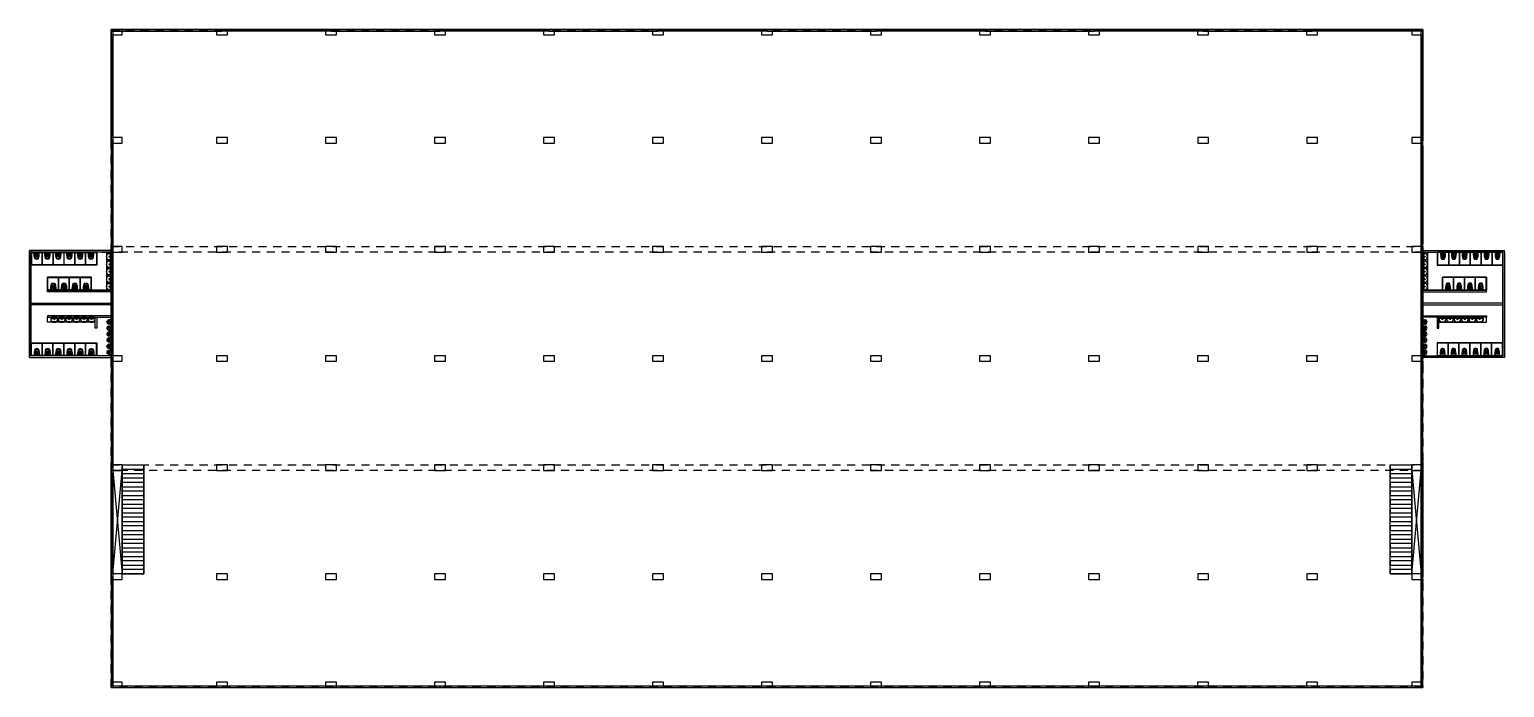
# Model space of a CAD drawing. Header units: millimetres. Extents: x 332 to 5606, y 276 to 1426.
# Drawn here: x 331.8 to 467.1, y 664.2 to 724.5 of the extents above; entities that cross this region are included whole.
import ezdxf

# ---------------------------------------------------------------- set-up
doc = ezdxf.new("R2010")
doc.units = ezdxf.units.MM
doc.linetypes.add('JIS_02_0.7', pattern=[1.35, 0.75, -0.6])

# ---------------------------------------------------------------- blocks, each defined once
blk = doc.blocks.new('vaso_cx_acoplada_1')
at = {"linetype": 'Continuous'}
for centre in [(-0.11, -0.24), (0.12, -0.24)]:
    blk.add_circle(centre, 0.008, dxfattribs=at)
for centre, radius, start, end in [((-0.11, -0.18), 0.11, 136.5326, 180), ((1.38, -0.2), 1.6, 179.59, 196.6011), ((-0.1, -0.18), 0.11, 136.5326, 164.4946), ((0, -0.21), 0.215, 163.9784, 171.5717), ((-0.2, -0.18), 0.008, 171.5717, 263.6349), ((0, -0.21), 0.215, 171.5717, 179.2851), ((0.01, 1.7), 1.9, 263.6349, 270), ((1.38, -0.2), 1.59, 180.5244, 196.1957), ((-0.25, -0.06), 0.07, 321.8555, 326.3665), ((-0.18, -0.11), 0.01, 95.7172, 146.3665), ((0.01, -1.99), 1.9, 90, 95.7172), ((-0.16, -0.12), 0.0225, 114.5237, 139.2949), ((-0.24, -0.06), 0.07, 321.8555, 326.3665), ((-0.08, -0.63), 0.08, 196.6011, 260.4041), ((-0.07, -0.36), 0.075, 120.5583, 184.2477), ((0.85, -0.29), 1, 184.2477, 200.2598), ((-0.07, -0.62), 0.08, 196.1957, 260.8899), ((-0.06, -0.38), 0.075, 116.109, 182.0289), ((0.66, -0.36), 0.8, 182.0289, 200.9188), ((0.01, -0.49), 0.225, 90, 120.5583), ((0.01, -0.52), 0.225, 90, 116.109), ((-0.06, -0.63), 0.026, 200.2598, 262.5367), ((0.01, -0.12), 0.586, 260.8899, 270), ((0.01, -0.12), 0.6, 260.4041, 270), ((-0.06, -0.63), 0.026, 200.9188, 262.8803), ((0.01, -0.12), 0.546, 262.5367, 270), ((0.03, -0.45), 0.0677, 144.0457, 163.2777), ((0.05, -0.45), 0.0893, 163.2777, 172.1219), ((-0.04, -0.44), 0.00416, 309.4719, 346.4901), ((-0.04, -0.45), 0.00501, 140.0137, 160.5298), ((0.02, -0.46), 0.0636, 167.7779, 198.8244), ((0.02, -0.46), 0.0664, 197.8884, 217.9267), ((0.01, -0.44), 0.0515, 119.7295, 144.0457), ((0.01, -0.47), 0.0536, 217.9267, 242.0063), ((0.01, -0.42), 0.0347, 90, 119.7295), ((0.01, -0.48), 0.0398, 242.0063, 270), ((0.01, -1.99), 1.9, 84.2828, 90), ((0.01, 1.7), 1.9, 270, 276.3651), ((0.01, -0.49), 0.225, 59.4417, 90), ((0.01, -0.52), 0.225, 63.891, 90), ((0.01, -0.42), 0.0347, 60.2705, 90), ((0.01, -0.48), 0.0398, 270, 297.9937), ((0.01, -0.12), 0.546, 270, 277.4633), ((0.01, -0.12), 0.586, 270, 279.1101), ((0.01, -0.12), 0.6, 270, 279.5959), ((0, -0.44), 0.0515, 35.9543, 60.2705), ((0, -0.47), 0.0536, 297.9937, 322.0733), ((-0.02, -0.45), 0.0677, 16.7223, 35.9543), ((-0.01, -0.46), 0.0664, 322.0733, 342.1116), ((-0.04, -0.45), 0.0893, 7.8781, 16.7223), ((0.06, -0.44), 0.00416, 193.5099, 230.5281), ((0.05, -0.45), 0.00501, 19.4702, 39.9863), ((-0.01, -0.46), 0.0636, 341.1756, 12.2221), ((0.07, -0.63), 0.026, 277.1197, 339.0812), ((0.07, -0.63), 0.026, 277.4633, 339.7402), ((-0.65, -0.36), 0.8, 339.0812, 357.9711), ((0.07, -0.38), 0.075, 357.9711, 63.891), ((-0.84, -0.29), 1, 339.7402, 355.7523), ((0.09, -0.62), 0.08, 279.1101, 343.8043), ((0.09, -0.63), 0.08, 279.5959, 343.3989), ((0.08, -0.36), 0.075, 355.7523, 59.4417), ((-1.36, -0.2), 1.59, 343.8043, 359.4756), ((-1.36, -0.2), 1.6, 343.3989, 0.41), ((0.17, -0.12), 0.0225, 40.7051, 65.4763), ((0.25, -0.06), 0.07, 213.6335, 218.1445), ((0.19, -0.11), 0.01, 33.6335, 84.2828), ((0.11, -0.18), 0.11, 15.5054, 43.4674), ((0.26, -0.06), 0.07, 213.6335, 218.1445), ((0.13, -0.18), 0.11, 0, 43.4674), ((0.01, -0.21), 0.215, 8.4283, 16.0216), ((0.22, -0.18), 0.008, 276.3651, 8.4283), ((0.01, -0.21), 0.215, 0.7149, 8.4283)]:
    blk.add_arc(centre, radius, start, end, dxfattribs=at)
blk = doc.blocks.new('mictorio')
for p, q in [((-0.21, 0), (0.21, 0)), ((-0.22, -0.01), (-0.2, -0.24)), ((-0.17, -0.19), (-0.16, -0.24)), ((-0.14, -0.16), (0.14, -0.16)), ((0.17, -0.19), (0.16, -0.24)), ((0.22, -0.01), (0.2, -0.24))]:
    blk.add_line(p, q)
for centre, radius in [((-0.03, -0.2), 0.0107), ((-0.03, -0.23), 0.0107), ((0, -0.07), 0.0286), ((0, -0.07), 0.0143), ((0, -0.18), 0.0107), ((0, -0.24), 0.0107), ((0.03, -0.2), 0.0107), ((0.03, -0.23), 0.0107)]:
    blk.add_circle(centre, radius)
for centre, radius, start, end in [((-0.21, -0.01), 0.00716, 90, 184.572), ((0.21, -0.01), 0.00716, 355.428, 90), ((-0.13, -0.23), 0.0737, 108.6318, 194.8504), ((0, -0.19), 0.209, 195.6529, 344.3471), ((-0.14, -0.19), 0.0286, 90, 187.7652), ((0, -0.18), 0.174, 198.6893, 341.3107), ((0.14, -0.19), 0.0286, 352.2348, 90), ((0.13, -0.23), 0.0737, 345.1496, 71.3682)]:
    blk.add_arc(centre, radius, start, end)
blk = doc.blocks.new('lavatorio_66x45')
blk.add_lwpolyline([(-0.28, -0.03, -0.247757), (-0.23, 0), (0, 0), (0.23, 0, -0.247757), (0.28, -0.03, -0.523187), (0.13, -0.44, -0.064231), (0, -0.45, -0.064231), (-0.13, -0.44, -0.523187)], format="xyb", close=True)
for points in [[(0.12, -0.41, 0.331039), (0.3, -0.19, 0.428943), (0.22, -0.11), (0, -0.11), (-0.22, -0.11, 0.428943), (-0.3, -0.19, 0.331039), (-0.12, -0.41)], [(-0.28, -0.05, -0.019603), (-0.27, -0.04, -0.247757), (-0.23, -0.01), (0.23, -0.01, -0.247757), (0.27, -0.04, -0.019603), (0.28, -0.05, -0.064281)]]:
    blk.add_lwpolyline(points, format="xyb")
for centre, radius in [((-0.07, -0.05), 0.0234), ((0, -0.19), 0.03), ((0, -0.05), 0.0234), ((0.07, -0.05), 0.0234)]:
    blk.add_circle(centre, radius)
for start, end in [(253.4907, 270), (270, 286.5093)]:
    blk.add_arc((0, 0.05), 0.477, start, end)

msp = doc.modelspace()

# ---------------------------------------------------------------- linework, layer by layer
for p, q in [((340.28, 724.511), (339.28, 724.511)), ((339.28, 724.511), (339.28, 724.011)), ((339.28, 724.011), (340.28, 724.011)), ((459.587, 724.511), (339.287, 724.511)), ((339.287, 724.511), (339.287, 664.211)), ((339.287, 714.361), (339.287, 724.361)), ((339.287, 724.361), (339.437, 724.361)), ((339.437, 724.361), (339.437, 724.511)), ((459.437, 724.361), (339.437, 724.361)), ((339.437, 724.361), (339.437, 664.361)), ((339.437, 724.361), (349.437, 724.361)), ((339.437, 724.011), (339.437, 723.811)), ((340.28, 724.011), (340.28, 724.511)), ((349.937, 724.511), (348.937, 724.511)), ((348.937, 724.511), (348.937, 724.011)), ((348.937, 724.011), (349.937, 724.011)), ((349.437, 724.361), (349.437, 724.511)), ((349.437, 724.511), (359.437, 724.511)), ((349.937, 724.011), (349.937, 724.511)), ((359.937, 724.511), (358.937, 724.511)), ((358.937, 724.511), (358.937, 724.011)), ((358.937, 724.011), (359.937, 724.011)), ((359.437, 724.511), (359.437, 724.361)), ((359.437, 724.361), (369.437, 724.361)), ((359.937, 724.011), (359.937, 724.511)), ((369.937, 724.511), (368.937, 724.511)), ((368.937, 724.511), (368.937, 724.011)), ((368.937, 724.011), (369.937, 724.011)), ((369.437, 724.361), (369.437, 724.511)), ((369.437, 724.511), (379.437, 724.511)), ((369.937, 724.011), (369.937, 724.511)), ((379.937, 724.511), (378.937, 724.511)), ((378.937, 724.511), (378.937, 724.011)), ((378.937, 724.011), (379.937, 724.011)), ((379.437, 724.511), (379.437, 724.361)), ((379.437, 724.361), (389.437, 724.361)), ((379.937, 724.011), (379.937, 724.511)), ((389.937, 724.511), (388.937, 724.511)), ((388.937, 724.511), (388.937, 724.011)), ((388.937, 724.011), (389.937, 724.011)), ((389.437, 724.361), (389.437, 724.511)), ((389.437, 724.511), (399.437, 724.511)), ((389.937, 724.011), (389.937, 724.511)), ((399.937, 724.511), (398.937, 724.511)), ((398.937, 724.511), (398.937, 724.011)), ((398.937, 724.011), (399.937, 724.011)), ((399.437, 724.511), (399.437, 724.361)), ((399.437, 724.361), (409.437, 724.361)), ((399.937, 724.011), (399.937, 724.511)), ((409.937, 724.511), (408.937, 724.511)), ((408.937, 724.511), (408.937, 724.011)), ((408.937, 724.011), (409.937, 724.011)), ((409.437, 724.361), (409.437, 724.511)), ((409.437, 724.511), (419.437, 724.511)), ((409.937, 724.011), (409.937, 724.511)), ((419.937, 724.511), (418.937, 724.511)), ((418.937, 724.511), (418.937, 724.011)), ((418.937, 724.011), (419.937, 724.011)), ((419.437, 724.511), (419.437, 724.361)), ((419.437, 724.361), (429.437, 724.361)), ((419.937, 724.011), (419.937, 724.511)), ((429.937, 724.511), (428.937, 724.511)), ((428.937, 724.511), (428.937, 724.011)), ((428.937, 724.011), (429.937, 724.011)), ((429.437, 724.361), (429.437, 724.511)), ((429.437, 724.511), (439.437, 724.511)), ((429.937, 724.011), (429.937, 724.511)), ((439.937, 724.511), (438.937, 724.511)), ((438.937, 724.511), (438.937, 724.011)), ((438.937, 724.011), (439.937, 724.011)), ((439.437, 724.511), (439.437, 724.361)), ((439.437, 724.361), (449.437, 724.361)), ((439.937, 724.011), (439.937, 724.511)), ((449.937, 724.511), (448.937, 724.511)), ((448.937, 724.511), (448.937, 724.011)), ((448.937, 724.011), (449.937, 724.011)), ((449.437, 724.361), (449.437, 724.511)), ((449.437, 724.511), (459.437, 724.511)), ((449.937, 724.011), (449.937, 724.511)), ((459.59, 724.511), (458.59, 724.511)), ((458.59, 724.511), (458.59, 724.011)), ((458.59, 724.011), (459.59, 724.011)), ((459.437, 724.511), (459.437, 724.361)), ((459.437, 664.361), (459.437, 724.361)), ((459.437, 724.361), (459.587, 724.361)), ((459.437, 724.011), (459.512, 724.011)), ((459.587, 664.211), (459.587, 724.511)), ((459.587, 724.511), (459.59, 724.511)), ((459.587, 724.361), (459.587, 714.361)), ((459.587, 714.361), (459.587, 724.361)), ((459.587, 724.361), (459.587, 714.361)), ((459.587, 724.361), (459.59, 724.361)), ((459.587, 724.011), (459.587, 723.811)), ((459.59, 724.011), (459.59, 724.511)), ((339.437, 723.811), (339.287, 723.811)), ((339.287, 723.811), (339.362, 723.811)), ((339.437, 723.811), (339.287, 723.811)), ((339.362, 723.811), (339.362, 714.811)), ((459.587, 723.811), (459.437, 723.811)), ((459.437, 723.811), (459.437, 714.811)), ((459.512, 723.811), (459.512, 714.811)), ((339.287, 714.811), (339.437, 714.811)), ((340.287, 714.611), (339.287, 714.611)), ((339.287, 714.611), (339.287, 714.111)), ((340.287, 714.111), (340.287, 714.611)), ((349.944, 714.611), (348.944, 714.611)), ((348.944, 714.611), (348.944, 714.111)), ((349.944, 714.111), (349.944, 714.611)), ((359.944, 714.611), (358.944, 714.611)), ((358.944, 714.611), (358.944, 714.111)), ((359.944, 714.111), (359.944, 714.611)), ((369.944, 714.611), (368.944, 714.611)), ((368.944, 714.611), (368.944, 714.111)), ((369.944, 714.111), (369.944, 714.611)), ((379.944, 714.611), (378.944, 714.611)), ((378.944, 714.611), (378.944, 714.111)), ((379.944, 714.111), (379.944, 714.611)), ((389.944, 714.611), (388.944, 714.611)), ((388.944, 714.611), (388.944, 714.111)), ((389.944, 714.111), (389.944, 714.611)), ((399.944, 714.611), (398.944, 714.611)), ((398.944, 714.611), (398.944, 714.111)), ((399.944, 714.111), (399.944, 714.611)), ((409.944, 714.611), (408.944, 714.611)), ((408.944, 714.611), (408.944, 714.111)), ((409.944, 714.111), (409.944, 714.611)), ((419.944, 714.611), (418.944, 714.611)), ((418.944, 714.611), (418.944, 714.111)), ((419.944, 714.111), (419.944, 714.611)), ((429.944, 714.611), (428.944, 714.611)), ((428.944, 714.611), (428.944, 714.111)), ((429.944, 714.111), (429.944, 714.611)), ((439.944, 714.611), (438.944, 714.611)), ((438.944, 714.611), (438.944, 714.111)), ((439.944, 714.111), (439.944, 714.611)), ((449.944, 714.611), (448.944, 714.611)), ((448.944, 714.611), (448.944, 714.111)), ((449.944, 714.111), (449.944, 714.611)), ((459.597, 714.611), (458.597, 714.611)), ((458.597, 714.611), (458.597, 714.111)), ((459.437, 714.811), (459.587, 714.811)), ((459.437, 714.611), (459.597, 714.611)), ((459.512, 714.611), (459.512, 714.111)), ((459.597, 714.111), (459.597, 714.611)), ((339.437, 714.361), (339.287, 714.361)), ((339.287, 714.111), (340.287, 714.111)), ((339.287, 713.861), (339.437, 713.861)), ((339.362, 713.861), (339.362, 704.861)), ((339.437, 704.361), (339.437, 714.361)), ((348.944, 714.111), (349.944, 714.111)), ((358.944, 714.111), (359.944, 714.111)), ((368.944, 714.111), (369.944, 714.111)), ((378.944, 714.111), (379.944, 714.111)), ((388.944, 714.111), (389.944, 714.111)), ((398.944, 714.111), (399.944, 714.111)), ((408.944, 714.111), (409.944, 714.111)), ((418.944, 714.111), (419.944, 714.111)), ((428.944, 714.111), (429.944, 714.111)), ((438.944, 714.111), (439.944, 714.111)), ((448.944, 714.111), (449.944, 714.111)), ((458.597, 714.111), (459.597, 714.111)), ((459.587, 714.361), (459.437, 714.361)), ((459.437, 714.361), (459.437, 704.361)), ((459.437, 714.111), (459.437, 713.861)), ((459.437, 714.111), (459.597, 714.111)), ((459.437, 713.861), (459.587, 713.861)), ((459.512, 713.861), (459.512, 704.861)), ((459.587, 713.861), (459.587, 704.861)), ((331.784, 703.661), (331.784, 703.261)), ((338.447, 704.111), (339.447, 704.111)), ((339.437, 704.861), (339.287, 704.861)), ((340.287, 704.611), (339.287, 704.611)), ((339.287, 704.611), (339.287, 704.111)), ((339.287, 694.361), (339.287, 704.361)), ((339.287, 704.361), (339.437, 704.361)), ((339.287, 704.111), (340.287, 704.111)), ((339.287, 704.111), (339.447, 704.111)), ((339.287, 703.861), (339.437, 703.861)), ((339.287, 703.861), (339.437, 703.861)), ((339.362, 703.861), (339.362, 694.861)), ((339.428, 704.111), (339.428, 704.611)), ((339.437, 704.461), (339.437, 703.961)), ((339.437, 704.461), (339.437, 703.961)), ((339.437, 704.461), (339.437, 703.961)), ((339.437, 704.461), (339.437, 703.961)), ((339.437, 703.861), (339.437, 694.861)), ((339.437, 703.861), (339.437, 694.861)), ((339.447, 704.111), (339.447, 704.611)), ((340.287, 704.111), (340.287, 704.611)), ((349.944, 704.611), (348.944, 704.611)), ((348.944, 704.611), (348.944, 704.111)), ((348.944, 704.111), (349.944, 704.111)), ((349.944, 704.111), (349.944, 704.611)), ((359.944, 704.611), (358.944, 704.611)), ((358.944, 704.611), (358.944, 704.111)), ((358.944, 704.111), (359.944, 704.111)), ((359.944, 704.111), (359.944, 704.611)), ((369.944, 704.611), (368.944, 704.611)), ((368.944, 704.611), (368.944, 704.111)), ((368.944, 704.111), (369.944, 704.111)), ((369.944, 704.111), (369.944, 704.611)), ((379.944, 704.611), (378.944, 704.611)), ((378.944, 704.611), (378.944, 704.111)), ((378.944, 704.111), (379.944, 704.111)), ((379.944, 704.111), (379.944, 704.611)), ((389.944, 704.611), (388.944, 704.611)), ((388.944, 704.611), (388.944, 704.111)), ((388.944, 704.111), (389.944, 704.111)), ((389.944, 704.111), (389.944, 704.611)), ((399.944, 704.611), (398.944, 704.611)), ((398.944, 704.611), (398.944, 704.111)), ((398.944, 704.111), (399.944, 704.111)), ((399.944, 704.111), (399.944, 704.611)), ((409.944, 704.611), (408.944, 704.611)), ((408.944, 704.611), (408.944, 704.111)), ((408.944, 704.111), (409.944, 704.111)), ((409.944, 704.111), (409.944, 704.611)), ((419.944, 704.611), (418.944, 704.611)), ((418.944, 704.611), (418.944, 704.111)), ((418.944, 704.111), (419.944, 704.111)), ((419.944, 704.111), (419.944, 704.611)), ((429.944, 704.611), (428.944, 704.611)), ((428.944, 704.611), (428.944, 704.111)), ((428.944, 704.111), (429.944, 704.111)), ((429.944, 704.111), (429.944, 704.611)), ((439.944, 704.611), (438.944, 704.611)), ((438.944, 704.611), (438.944, 704.111)), ((438.944, 704.111), (439.944, 704.111)), ((439.944, 704.111), (439.944, 704.611)), ((449.944, 704.611), (448.944, 704.611)), ((448.944, 704.611), (448.944, 704.111)), ((448.944, 704.111), (449.944, 704.111)), ((449.944, 704.111), (449.944, 704.611)), ((459.597, 704.611), (458.597, 704.611)), ((458.597, 704.611), (458.597, 704.111)), ((458.597, 704.111), (459.597, 704.111)), ((459.587, 704.861), (459.437, 704.861)), ((459.437, 704.861), (459.437, 704.611)), ((459.437, 704.611), (459.597, 704.611)), ((459.437, 704.361), (459.587, 704.361)), ((459.437, 704.111), (459.437, 703.861)), ((459.437, 704.111), (459.597, 704.111)), ((459.437, 703.861), (459.587, 703.861)), ((459.512, 704.611), (459.512, 704.111)), ((459.512, 703.861), (459.512, 694.861)), ((459.587, 704.461), (459.587, 703.961)), ((459.587, 704.461), (459.587, 703.961)), ((459.587, 704.361), (459.587, 694.361)), ((459.587, 703.861), (459.587, 694.861)), ((459.597, 704.111), (459.597, 704.611)), ((467.09, 703.661), (467.09, 703.261)), ((331.784, 702.861), (331.784, 702.461)), ((467.09, 702.861), (467.09, 702.461)), ((331.784, 702.061), (331.784, 701.661)), ((331.784, 701.261), (331.784, 700.861)), ((467.09, 702.061), (467.09, 701.661)), ((467.09, 701.261), (467.09, 700.861)), ((331.784, 700.461), (331.784, 700.061)), ((331.784, 699.661), (331.784, 699.261)), ((467.09, 700.461), (467.09, 700.061)), ((467.09, 699.661), (467.09, 699.261)), ((331.784, 698.861), (331.784, 698.461)), ((467.09, 698.861), (467.09, 698.461)), ((331.784, 698.061), (331.784, 697.661)), ((331.784, 697.261), (331.784, 696.861)), ((467.09, 698.061), (467.09, 697.661)), ((467.09, 697.261), (467.09, 696.861)), ((331.784, 696.461), (331.784, 696.061)), ((331.784, 695.661), (331.784, 695.261)), ((467.09, 696.461), (467.09, 696.061)), ((467.09, 695.661), (467.09, 695.261)), ((331.784, 694.861), (331.784, 694.461)), ((338.437, 694.461), (339.437, 694.461)), ((339.44, 694.611), (338.44, 694.611)), ((338.444, 694.461), (339.437, 694.461)), ((340.28, 694.611), (339.28, 694.611)), ((339.28, 694.611), (339.28, 694.111)), ((339.437, 694.861), (339.287, 694.861)), ((339.437, 694.861), (339.287, 694.861)), ((339.437, 694.361), (339.287, 694.361)), ((339.437, 684.361), (339.437, 694.361)), ((340.28, 694.111), (340.28, 694.611)), ((349.937, 694.611), (348.937, 694.611)), ((348.937, 694.611), (348.937, 694.111)), ((349.937, 694.111), (349.937, 694.611)), ((359.937, 694.611), (358.937, 694.611)), ((358.937, 694.611), (358.937, 694.111)), ((359.937, 694.111), (359.937, 694.611)), ((369.937, 694.611), (368.937, 694.611)), ((368.937, 694.611), (368.937, 694.111)), ((369.937, 694.111), (369.937, 694.611)), ((379.937, 694.611), (378.937, 694.611)), ((378.937, 694.611), (378.937, 694.111)), ((379.937, 694.111), (379.937, 694.611)), ((389.937, 694.611), (388.937, 694.611)), ((388.937, 694.611), (388.937, 694.111)), ((389.937, 694.111), (389.937, 694.611)), ((399.937, 694.611), (398.937, 694.611)), ((398.937, 694.611), (398.937, 694.111)), ((399.937, 694.111), (399.937, 694.611)), ((409.937, 694.611), (408.937, 694.611)), ((408.937, 694.611), (408.937, 694.111)), ((409.937, 694.111), (409.937, 694.611)), ((419.937, 694.611), (418.937, 694.611)), ((418.937, 694.611), (418.937, 694.111)), ((419.937, 694.111), (419.937, 694.611)), ((429.937, 694.611), (428.937, 694.611)), ((428.937, 694.611), (428.937, 694.111)), ((429.937, 694.111), (429.937, 694.611)), ((439.937, 694.611), (438.937, 694.611)), ((438.937, 694.611), (438.937, 694.111)), ((439.937, 694.111), (439.937, 694.611)), ((449.937, 694.611), (448.937, 694.611)), ((448.937, 694.611), (448.937, 694.111)), ((449.937, 694.111), (449.937, 694.611)), ((459.59, 694.611), (458.59, 694.611)), ((458.59, 694.611), (458.59, 694.111)), ((460.43, 694.461), (459.43, 694.461)), ((459.587, 694.861), (459.437, 694.861)), ((459.437, 694.861), (459.437, 694.611)), ((460.437, 694.461), (459.437, 694.461)), ((459.587, 694.361), (459.437, 694.361)), ((459.437, 694.361), (459.437, 684.361)), ((459.512, 694.611), (459.512, 694.111)), ((459.59, 694.111), (459.59, 694.611)), ((467.09, 694.861), (467.09, 694.461)), ((339.28, 694.111), (340.28, 694.111)), ((339.437, 693.861), (339.287, 693.861)), ((339.362, 693.861), (339.362, 684.861)), ((348.937, 694.111), (349.937, 694.111)), ((358.937, 694.111), (359.937, 694.111)), ((368.937, 694.111), (369.937, 694.111)), ((378.937, 694.111), (379.937, 694.111)), ((388.937, 694.111), (389.937, 694.111)), ((398.937, 694.111), (399.937, 694.111)), ((408.937, 694.111), (409.937, 694.111)), ((418.937, 694.111), (419.937, 694.111)), ((428.937, 694.111), (429.937, 694.111)), ((438.937, 694.111), (439.937, 694.111)), ((448.937, 694.111), (449.937, 694.111)), ((458.59, 694.111), (459.59, 694.111)), ((459.587, 693.861), (459.437, 693.861)), ((459.437, 693.861), (459.437, 684.861)), ((459.512, 693.861), (459.512, 684.861)), ((459.587, 694.111), (459.587, 693.861)), ((459.587, 694.111), (459.59, 694.111)), ((339.287, 684.861), (339.437, 684.861)), ((459.437, 684.861), (459.587, 684.861)), ((459.587, 684.861), (459.587, 684.611)), ((340.287, 684.611), (339.287, 684.611)), ((339.287, 684.611), (339.287, 684.111)), ((339.287, 674.361), (339.287, 684.361)), ((339.287, 684.361), (339.437, 684.361)), ((339.287, 684.111), (340.287, 684.111)), ((339.287, 683.861), (339.437, 683.861)), ((339.362, 683.861), (339.362, 674.861)), ((339.437, 684.111), (340.287, 684.111)), ((340.287, 684.111), (340.287, 684.611)), ((340.287, 674.611), (340.287, 684.611)), ((340.287, 684.611), (342.287, 684.611)), ((340.287, 684.211), (342.287, 684.211)), ((340.287, 684.211), (340.287, 683.811)), ((340.287, 683.811), (342.287, 683.811)), ((340.287, 683.811), (340.287, 683.411)), ((340.287, 683.411), (342.287, 683.411)), ((342.287, 684.611), (342.287, 684.111)), ((342.287, 674.611), (342.287, 684.611)), ((342.287, 683.411), (342.287, 683.011)), ((349.944, 684.611), (348.944, 684.611)), ((348.944, 684.611), (348.944, 684.111)), ((348.944, 684.111), (349.944, 684.111)), ((349.944, 684.111), (349.944, 684.611)), ((359.944, 684.611), (358.944, 684.611)), ((358.944, 684.611), (358.944, 684.111)), ((358.944, 684.111), (359.944, 684.111)), ((359.944, 684.111), (359.944, 684.611)), ((369.944, 684.611), (368.944, 684.611)), ((368.944, 684.611), (368.944, 684.111)), ((368.944, 684.111), (369.944, 684.111)), ((369.944, 684.111), (369.944, 684.611)), ((379.944, 684.611), (378.944, 684.611)), ((378.944, 684.611), (378.944, 684.111)), ((378.944, 684.111), (379.944, 684.111)), ((379.944, 684.111), (379.944, 684.611)), ((389.944, 684.611), (388.944, 684.611)), ((388.944, 684.611), (388.944, 684.111)), ((388.944, 684.111), (389.944, 684.111)), ((389.944, 684.111), (389.944, 684.611)), ((399.944, 684.611), (398.944, 684.611)), ((398.944, 684.611), (398.944, 684.111)), ((398.944, 684.111), (399.944, 684.111)), ((399.944, 684.111), (399.944, 684.611)), ((409.944, 684.611), (408.944, 684.611)), ((408.944, 684.611), (408.944, 684.111)), ((408.944, 684.111), (409.944, 684.111)), ((409.944, 684.111), (409.944, 684.611)), ((419.944, 684.611), (418.944, 684.611)), ((418.944, 684.611), (418.944, 684.111)), ((418.944, 684.111), (419.944, 684.111)), ((419.944, 684.111), (419.944, 684.611)), ((429.944, 684.611), (428.944, 684.611)), ((428.944, 684.611), (428.944, 684.111)), ((428.944, 684.111), (429.944, 684.111)), ((429.944, 684.111), (429.944, 684.611)), ((439.944, 684.611), (438.944, 684.611)), ((438.944, 684.611), (438.944, 684.111)), ((438.944, 684.111), (439.944, 684.111)), ((439.944, 684.111), (439.944, 684.611)), ((449.944, 684.611), (448.944, 684.611)), ((448.944, 684.611), (448.944, 684.111)), ((448.944, 684.111), (449.944, 684.111)), ((449.944, 684.111), (449.944, 684.611)), ((456.597, 674.611), (456.597, 684.611)), ((456.597, 684.611), (458.597, 684.611)), ((456.597, 684.611), (456.597, 684.211)), ((456.597, 684.211), (458.597, 684.211)), ((456.597, 684.211), (456.597, 683.811)), ((456.597, 683.811), (458.597, 683.811)), ((456.597, 683.811), (456.597, 683.411)), ((456.597, 683.411), (458.597, 683.411)), ((459.597, 684.611), (458.597, 684.611)), ((458.597, 684.611), (458.597, 684.111)), ((458.597, 683.411), (458.597, 683.011)), ((459.437, 684.611), (459.597, 684.611)), ((459.437, 684.361), (459.587, 684.361)), ((459.437, 684.111), (459.437, 683.861)), ((459.437, 684.111), (459.597, 684.111)), ((459.437, 683.861), (459.587, 683.861)), ((459.512, 684.611), (459.512, 684.111)), ((459.512, 683.861), (459.512, 674.861)), ((459.587, 684.611), (459.587, 684.611)), ((459.587, 684.361), (459.587, 674.361)), ((459.587, 683.861), (459.587, 674.861)), ((459.597, 684.111), (459.597, 684.611)), ((342.287, 683.011), (340.287, 683.011)), ((340.287, 683.011), (340.287, 682.611)), ((340.287, 682.611), (342.287, 682.611)), ((342.287, 682.211), (340.287, 682.211)), ((340.287, 682.211), (340.287, 681.811)), ((342.287, 682.611), (342.287, 682.211)), ((458.597, 683.011), (456.597, 683.011)), ((456.597, 683.011), (456.597, 682.611)), ((456.597, 682.611), (458.597, 682.611)), ((458.597, 682.211), (456.597, 682.211)), ((456.597, 682.211), (456.597, 681.811)), ((458.597, 682.611), (458.597, 682.211)), ((340.287, 681.811), (342.287, 681.811)), ((342.287, 681.411), (340.287, 681.411)), ((340.287, 681.411), (340.287, 681.011)), ((340.287, 681.011), (342.287, 681.011)), ((342.287, 680.611), (340.287, 680.611)), ((340.287, 680.611), (340.287, 680.211)), ((342.287, 681.811), (342.287, 681.411)), ((342.287, 681.011), (342.287, 680.611)), ((456.597, 681.811), (458.597, 681.811)), ((458.597, 681.411), (456.597, 681.411)), ((456.597, 681.411), (456.597, 681.011)), ((456.597, 681.011), (458.597, 681.011)), ((458.597, 680.611), (456.597, 680.611)), ((456.597, 680.611), (456.597, 680.211)), ((458.597, 681.811), (458.597, 681.411)), ((458.597, 681.011), (458.597, 680.611)), ((340.287, 680.211), (342.287, 680.211)), ((342.287, 679.811), (340.287, 679.811)), ((340.287, 679.811), (340.287, 679.411)), ((340.287, 679.411), (342.287, 679.411)), ((342.287, 680.211), (342.287, 679.811)), ((342.287, 679.411), (342.287, 679.011)), ((456.597, 680.211), (458.597, 680.211)), ((458.597, 679.811), (456.597, 679.811)), ((456.597, 679.811), (456.597, 679.411)), ((456.597, 679.411), (458.597, 679.411)), ((458.597, 680.211), (458.597, 679.811)), ((458.597, 679.411), (458.597, 679.011)), ((342.287, 679.011), (340.287, 679.011)), ((340.287, 679.011), (340.287, 678.611)), ((340.287, 678.611), (342.287, 678.611)), ((342.287, 678.211), (340.287, 678.211)), ((340.287, 678.211), (340.287, 677.811)), ((342.287, 678.611), (342.287, 678.211)), ((458.597, 679.011), (456.597, 679.011)), ((456.597, 679.011), (456.597, 678.611)), ((456.597, 678.611), (458.597, 678.611)), ((458.597, 678.211), (456.597, 678.211)), ((456.597, 678.211), (456.597, 677.811)), ((458.597, 678.611), (458.597, 678.211)), ((340.287, 677.811), (342.287, 677.811)), ((342.287, 677.411), (340.287, 677.411)), ((340.287, 677.411), (340.287, 677.011)), ((340.287, 677.011), (342.287, 677.011)), ((342.287, 676.611), (340.287, 676.611)), ((340.287, 676.611), (340.287, 676.211)), ((342.287, 677.811), (342.287, 677.411)), ((342.287, 677.011), (342.287, 676.611)), ((456.597, 677.811), (458.597, 677.811)), ((458.597, 677.411), (456.597, 677.411)), ((456.597, 677.411), (456.597, 677.011)), ((456.597, 677.011), (458.597, 677.011)), ((458.597, 676.611), (456.597, 676.611)), ((456.597, 676.611), (456.597, 676.211)), ((458.597, 677.811), (458.597, 677.411)), ((458.597, 677.011), (458.597, 676.611)), ((340.287, 676.211), (342.287, 676.211)), ((342.287, 675.811), (340.287, 675.811)), ((340.287, 675.811), (340.287, 675.411)), ((340.287, 675.411), (342.287, 675.411)), ((342.287, 676.211), (342.287, 675.811)), ((342.287, 675.411), (342.287, 675.011)), ((456.597, 676.211), (458.597, 676.211)), ((458.597, 675.811), (456.597, 675.811)), ((456.597, 675.811), (456.597, 675.411)), ((456.597, 675.411), (458.597, 675.411)), ((458.597, 676.211), (458.597, 675.811)), ((458.597, 675.411), (458.597, 675.011)), ((339.437, 674.861), (339.287, 674.861)), ((340.287, 674.611), (339.287, 674.611)), ((339.287, 674.611), (339.287, 674.111)), ((339.437, 674.361), (339.287, 674.361)), ((339.437, 673.911), (339.287, 673.911)), ((339.362, 673.911), (339.362, 664.911)), ((339.437, 664.361), (339.437, 674.361)), ((342.287, 675.011), (340.287, 675.011)), ((340.287, 675.011), (340.287, 674.611)), ((342.287, 674.611), (340.287, 674.611)), ((340.287, 674.611), (342.287, 674.611)), ((349.944, 674.611), (348.944, 674.611)), ((348.944, 674.611), (348.944, 674.111)), ((348.944, 674.111), (349.944, 674.111)), ((349.944, 674.111), (349.944, 674.611)), ((359.944, 674.611), (358.944, 674.611)), ((358.944, 674.611), (358.944, 674.111)), ((358.944, 674.111), (359.944, 674.111)), ((359.944, 674.111), (359.944, 674.611)), ((369.944, 674.611), (368.944, 674.611)), ((368.944, 674.611), (368.944, 674.111)), ((368.944, 674.111), (369.944, 674.111)), ((369.944, 674.111), (369.944, 674.611)), ((379.944, 674.611), (378.944, 674.611)), ((378.944, 674.611), (378.944, 674.111)), ((378.944, 674.111), (379.944, 674.111)), ((379.944, 674.111), (379.944, 674.611)), ((389.944, 674.611), (388.944, 674.611)), ((388.944, 674.611), (388.944, 674.111)), ((388.944, 674.111), (389.944, 674.111)), ((389.944, 674.111), (389.944, 674.611)), ((399.944, 674.611), (398.944, 674.611)), ((398.944, 674.611), (398.944, 674.111)), ((398.944, 674.111), (399.944, 674.111)), ((399.944, 674.111), (399.944, 674.611)), ((409.944, 674.611), (408.944, 674.611)), ((408.944, 674.611), (408.944, 674.111)), ((408.944, 674.111), (409.944, 674.111)), ((409.944, 674.111), (409.944, 674.611)), ((419.944, 674.611), (418.944, 674.611)), ((418.944, 674.611), (418.944, 674.111)), ((418.944, 674.111), (419.944, 674.111)), ((419.944, 674.111), (419.944, 674.611)), ((429.944, 674.611), (428.944, 674.611)), ((428.944, 674.611), (428.944, 674.111)), ((428.944, 674.111), (429.944, 674.111)), ((429.944, 674.111), (429.944, 674.611)), ((439.944, 674.611), (438.944, 674.611)), ((438.944, 674.611), (438.944, 674.111)), ((438.944, 674.111), (439.944, 674.111)), ((439.944, 674.111), (439.944, 674.611)), ((449.944, 674.611), (448.944, 674.611)), ((448.944, 674.611), (448.944, 674.111)), ((448.944, 674.111), (449.944, 674.111)), ((449.944, 674.111), (449.944, 674.611)), ((458.597, 675.011), (456.597, 675.011)), ((456.597, 675.011), (456.597, 674.611)), ((458.597, 674.611), (456.597, 674.611)), ((456.597, 674.611), (458.597, 674.611)), ((459.597, 674.611), (458.597, 674.611)), ((459.587, 674.861), (459.437, 674.861)), ((459.437, 674.861), (459.437, 674.611)), ((459.587, 674.361), (459.437, 674.361)), ((459.437, 674.361), (459.437, 664.361)), ((459.587, 673.911), (459.437, 673.911)), ((459.437, 673.911), (459.437, 664.911)), ((459.512, 674.611), (459.512, 674.111)), ((459.512, 673.911), (459.512, 664.911)), ((459.587, 674.111), (459.587, 673.911)), ((459.587, 664.811), (459.587, 673.861)), ((459.597, 674.111), (459.597, 674.611)), ((339.287, 664.911), (339.437, 664.911)), ((340.287, 664.711), (339.287, 664.711)), ((339.287, 664.711), (339.287, 664.211)), ((339.437, 664.361), (339.287, 664.361)), ((339.437, 664.361), (459.437, 664.361)), ((339.437, 664.361), (349.437, 664.361)), ((339.437, 664.361), (339.437, 664.211)), ((339.437, 664.211), (339.437, 664.361)), ((340.287, 664.211), (340.287, 664.711)), ((349.937, 664.711), (348.937, 664.711)), ((348.937, 664.711), (348.937, 664.211)), ((349.437, 664.361), (349.437, 664.361)), ((349.437, 664.361), (349.437, 664.211)), ((349.937, 664.211), (349.937, 664.711)), ((359.937, 664.711), (358.937, 664.711)), ((358.937, 664.711), (358.937, 664.211)), ((359.437, 664.211), (359.437, 664.361)), ((359.437, 664.361), (369.437, 664.361)), ((359.937, 664.211), (359.937, 664.711)), ((369.937, 664.711), (368.937, 664.711)), ((368.937, 664.711), (368.937, 664.211)), ((369.437, 664.361), (369.437, 664.211)), ((369.937, 664.211), (369.937, 664.711)), ((379.937, 664.711), (378.937, 664.711)), ((378.937, 664.711), (378.937, 664.211)), ((379.437, 664.211), (379.437, 664.361)), ((379.437, 664.361), (389.437, 664.361)), ((379.937, 664.211), (379.937, 664.711)), ((389.937, 664.711), (388.937, 664.711)), ((388.937, 664.711), (388.937, 664.211)), ((389.437, 664.361), (389.437, 664.211)), ((389.937, 664.211), (389.937, 664.711)), ((399.937, 664.711), (398.937, 664.711)), ((398.937, 664.711), (398.937, 664.211)), ((399.437, 664.211), (399.437, 664.361)), ((399.437, 664.361), (409.437, 664.361)), ((399.937, 664.211), (399.937, 664.711)), ((409.937, 664.711), (408.937, 664.711)), ((408.937, 664.711), (408.937, 664.211)), ((409.437, 664.361), (409.437, 664.211)), ((409.937, 664.211), (409.937, 664.711)), ((419.937, 664.711), (418.937, 664.711)), ((418.937, 664.711), (418.937, 664.211)), ((419.437, 664.211), (419.437, 664.361)), ((419.437, 664.361), (429.437, 664.361)), ((419.937, 664.211), (419.937, 664.711)), ((429.937, 664.711), (428.937, 664.711)), ((428.937, 664.711), (428.937, 664.211)), ((429.437, 664.361), (429.437, 664.211)), ((429.937, 664.211), (429.937, 664.711)), ((439.937, 664.711), (438.937, 664.711)), ((438.937, 664.711), (438.937, 664.211)), ((439.437, 664.211), (439.437, 664.361)), ((439.437, 664.361), (449.437, 664.361)), ((439.937, 664.211), (439.937, 664.711)), ((449.937, 664.711), (448.937, 664.711)), ((448.937, 664.711), (448.937, 664.211)), ((449.437, 664.361), (449.437, 664.211)), ((449.937, 664.211), (449.937, 664.711)), ((459.59, 664.711), (458.59, 664.711)), ((458.59, 664.711), (458.59, 664.211)), ((459.437, 664.911), (459.587, 664.911)), ((459.437, 664.711), (459.437, 664.811)), ((459.512, 664.711), (459.437, 664.711)), ((459.437, 664.211), (459.437, 664.361)), ((459.437, 664.361), (459.587, 664.361)), ((459.59, 664.211), (459.59, 664.711)), ((339.287, 664.211), (459.587, 664.211)), ((339.287, 664.211), (340.287, 664.211)), ((348.937, 664.211), (349.937, 664.211)), ((349.437, 664.211), (359.437, 664.211)), ((358.937, 664.211), (359.937, 664.211)), ((368.937, 664.211), (369.937, 664.211)), ((369.437, 664.211), (379.437, 664.211)), ((378.937, 664.211), (379.937, 664.211)), ((388.937, 664.211), (389.937, 664.211)), ((389.437, 664.211), (399.437, 664.211)), ((398.937, 664.211), (399.937, 664.211)), ((408.937, 664.211), (409.937, 664.211)), ((409.437, 664.211), (419.437, 664.211)), ((418.937, 664.211), (419.937, 664.211)), ((428.937, 664.211), (429.937, 664.211)), ((429.437, 664.211), (439.437, 664.211)), ((438.937, 664.211), (439.937, 664.211)), ((448.937, 664.211), (449.937, 664.211)), ((449.437, 664.211), (459.437, 664.211)), ((458.59, 664.211), (459.59, 664.211))]:
    msp.add_line(p, q)
at = {"color": 3}
for p, q in [((331.784, 694.461), (331.784, 704.261)), ((339.425, 704.261), (331.784, 704.261)), ((331.784, 704.061), (331.784, 703.661)), ((331.784, 703.761), (331.784, 694.461)), ((331.934, 694.611), (331.934, 704.261)), ((331.934, 704.111), (332.934, 704.111)), ((331.934, 702.911), (331.934, 704.111)), ((339.425, 704.111), (331.934, 704.111)), ((331.964, 704.111), (331.964, 702.911)), ((331.964, 704.081), (337.949, 704.081)), ((332.919, 704.111), (332.919, 702.911)), ((332.934, 704.111), (332.934, 702.911)), ((332.934, 704.111), (333.934, 704.111)), ((332.949, 704.111), (332.949, 702.911)), ((333.919, 704.111), (333.919, 702.911)), ((333.934, 704.111), (333.934, 702.911)), ((333.934, 704.111), (334.934, 704.111)), ((333.934, 704.111), (333.934, 702.911)), ((333.949, 704.111), (333.949, 702.911)), ((334.919, 704.111), (334.919, 702.911)), ((334.934, 704.111), (334.934, 702.911)), ((334.934, 704.111), (335.934, 704.111)), ((334.934, 704.111), (334.934, 702.911)), ((334.949, 704.111), (334.949, 702.911)), ((335.919, 704.111), (335.919, 702.911)), ((335.934, 704.111), (335.934, 702.911)), ((335.934, 704.111), (336.934, 704.111)), ((335.934, 704.111), (335.934, 702.911)), ((335.949, 704.111), (335.949, 702.911)), ((336.904, 704.111), (336.904, 702.911)), ((336.934, 704.111), (336.934, 702.911)), ((336.934, 704.111), (337.934, 704.111)), ((337.919, 704.111), (337.919, 702.911)), ((337.934, 704.111), (337.934, 702.911)), ((337.934, 704.111), (337.934, 702.911)), ((337.949, 704.111), (337.949, 702.911)), ((339.287, 694.612), (339.287, 704.261)), ((339.437, 699.286), (339.437, 703.961)), ((339.437, 699.286), (339.437, 703.961)), ((459.45, 704.261), (467.09, 704.261)), ((459.45, 704.111), (466.94, 704.111)), ((459.587, 694.612), (459.587, 704.261)), ((459.587, 699.286), (459.587, 703.961)), ((459.6, 704.261), (459.6, 704.111)), ((460.925, 704.111), (460.925, 702.911)), ((466.91, 704.081), (460.925, 704.081)), ((461.94, 704.111), (460.94, 704.111)), ((460.94, 704.111), (460.94, 702.911)), ((460.94, 704.111), (460.94, 702.911)), ((460.955, 704.111), (460.955, 702.911)), ((462.94, 704.111), (461.94, 704.111)), ((461.94, 704.111), (461.94, 702.911)), ((461.97, 704.111), (461.97, 702.911)), ((462.925, 704.111), (462.925, 702.911)), ((463.94, 704.111), (462.94, 704.111)), ((462.94, 704.111), (462.94, 702.911)), ((462.94, 704.111), (462.94, 702.911)), ((462.955, 704.111), (462.955, 702.911)), ((463.925, 704.111), (463.925, 702.911)), ((464.94, 704.111), (463.94, 704.111)), ((463.94, 704.111), (463.94, 702.911)), ((463.94, 704.111), (463.94, 702.911)), ((463.955, 704.111), (463.955, 702.911)), ((464.925, 704.111), (464.925, 702.911)), ((465.94, 704.111), (464.94, 704.111)), ((464.94, 704.111), (464.94, 702.911)), ((464.94, 704.111), (464.94, 702.911)), ((464.955, 704.111), (464.955, 702.911)), ((465.925, 704.111), (465.925, 702.911)), ((465.94, 704.111), (465.94, 702.911)), ((466.94, 704.111), (465.94, 704.111)), ((465.955, 704.111), (465.955, 702.911)), ((466.91, 704.111), (466.91, 702.911)), ((466.94, 694.611), (466.94, 704.261)), ((466.94, 702.911), (466.94, 704.111)), ((467.09, 694.461), (467.09, 704.261)), ((467.09, 704.061), (467.09, 703.661)), ((467.09, 703.761), (467.09, 694.461)), ((337.949, 702.941), (331.934, 702.941)), ((332.934, 702.911), (331.934, 702.911)), ((333.934, 702.911), (332.934, 702.911)), ((334.934, 702.911), (333.934, 702.911)), ((335.934, 702.911), (334.934, 702.911)), ((336.934, 702.911), (335.934, 702.911)), ((336.934, 702.911), (336.934, 702.941)), ((337.934, 702.911), (336.934, 702.911)), ((337.949, 702.911), (337.934, 702.911)), ((460.925, 702.941), (466.94, 702.941)), ((460.925, 702.911), (460.94, 702.911)), ((460.94, 702.911), (461.94, 702.911)), ((461.94, 702.911), (461.94, 702.941)), ((461.94, 702.911), (462.94, 702.911)), ((462.94, 702.911), (463.94, 702.911)), ((463.94, 702.911), (464.94, 702.911)), ((464.94, 702.911), (465.94, 702.911)), ((465.94, 702.911), (466.94, 702.911)), ((333.437, 700.611), (333.437, 701.811)), ((333.437, 701.811), (333.452, 701.811)), ((337.467, 701.811), (333.437, 701.811)), ((333.437, 701.811), (333.437, 700.611)), ((333.437, 701.781), (337.467, 701.781)), ((333.452, 700.611), (333.452, 701.811)), ((333.452, 701.811), (334.452, 701.811)), ((333.452, 700.611), (333.452, 701.811)), ((333.467, 700.611), (333.467, 701.811)), ((334.452, 700.611), (334.452, 701.811)), ((334.452, 701.811), (335.452, 701.811)), ((334.452, 701.811), (334.452, 701.781)), ((334.482, 700.611), (334.482, 701.811)), ((335.437, 700.611), (335.437, 701.811)), ((335.452, 700.611), (335.452, 701.811)), ((335.452, 701.811), (336.452, 701.811)), ((335.452, 700.611), (335.452, 701.811)), ((335.467, 700.611), (335.467, 701.811)), ((336.437, 700.611), (336.437, 701.811)), ((336.452, 700.611), (336.452, 701.811)), ((336.452, 701.811), (337.452, 701.811)), ((336.452, 700.611), (336.452, 701.811)), ((336.467, 700.611), (336.467, 701.811)), ((337.437, 700.611), (337.437, 701.811)), ((337.452, 700.611), (337.452, 701.811)), ((337.452, 700.611), (337.452, 701.811)), ((337.467, 700.611), (337.467, 701.811)), ((461.407, 700.611), (461.407, 701.811)), ((461.407, 701.811), (465.437, 701.811)), ((465.437, 701.781), (461.407, 701.781)), ((461.422, 700.611), (461.422, 701.811)), ((462.422, 701.811), (461.422, 701.811)), ((461.422, 700.611), (461.422, 701.811)), ((461.437, 700.611), (461.437, 701.811)), ((462.407, 700.611), (462.407, 701.811)), ((462.422, 700.611), (462.422, 701.811)), ((463.422, 701.811), (462.422, 701.811)), ((462.422, 700.611), (462.422, 701.811)), ((462.437, 700.611), (462.437, 701.811)), ((463.407, 700.611), (463.407, 701.811)), ((463.422, 700.611), (463.422, 701.811)), ((464.422, 701.811), (463.422, 701.811)), ((463.422, 700.611), (463.422, 701.811)), ((463.437, 700.611), (463.437, 701.811)), ((464.392, 700.611), (464.392, 701.811)), ((464.422, 700.611), (464.422, 701.811)), ((465.422, 701.811), (464.422, 701.811)), ((464.422, 701.811), (464.422, 701.781)), ((465.407, 700.611), (465.407, 701.811)), ((465.422, 700.611), (465.422, 701.811)), ((465.422, 700.611), (465.422, 701.811)), ((465.437, 701.811), (465.422, 701.811)), ((465.437, 700.611), (465.437, 701.811)), ((465.437, 701.811), (465.437, 700.611)), ((337.467, 700.641), (333.437, 700.641)), ((333.437, 700.461), (333.437, 700.611)), ((333.437, 700.611), (339.437, 700.611)), ((333.452, 700.611), (333.437, 700.611)), ((339.437, 700.461), (333.437, 700.461)), ((334.452, 700.611), (333.452, 700.611)), ((335.452, 700.611), (334.452, 700.611)), ((334.452, 700.611), (334.482, 700.611)), ((336.452, 700.611), (335.452, 700.611)), ((337.452, 700.611), (336.452, 700.611)), ((338.452, 700.611), (337.452, 700.611)), ((338.452, 700.611), (338.437, 700.611)), ((339.437, 700.611), (338.452, 700.611)), ((338.452, 700.611), (338.467, 700.611)), ((339.437, 700.611), (339.437, 700.611)), ((339.437, 700.611), (339.437, 700.611)), ((339.437, 699.461), (339.437, 700.461)), ((339.437, 699.461), (339.437, 700.461)), ((465.437, 700.611), (459.437, 700.611)), ((459.437, 700.611), (460.422, 700.611)), ((459.437, 700.461), (465.437, 700.461)), ((459.587, 700.611), (459.587, 700.611)), ((459.587, 699.461), (459.587, 700.461)), ((460.422, 700.611), (460.407, 700.611)), ((460.422, 700.611), (461.422, 700.611)), ((460.422, 700.611), (460.437, 700.611)), ((461.407, 700.641), (465.437, 700.641)), ((461.422, 700.611), (462.422, 700.611)), ((462.422, 700.611), (463.422, 700.611)), ((463.422, 700.611), (464.422, 700.611)), ((464.422, 700.611), (464.392, 700.611)), ((464.422, 700.611), (465.422, 700.611)), ((465.422, 700.611), (465.437, 700.611)), ((465.437, 700.461), (465.437, 700.611)), ((331.934, 699.286), (331.934, 699.436)), ((331.934, 699.436), (339.437, 699.436)), ((339.437, 699.286), (331.934, 699.286)), ((339.437, 698.286), (333.437, 698.286)), ((333.437, 698.286), (333.437, 698.136)), ((339.437, 699.436), (339.437, 699.286)), ((339.437, 699.436), (339.437, 699.286)), ((339.437, 694.611), (339.437, 699.286)), ((339.437, 699.286), (339.437, 698.286)), ((339.437, 694.611), (339.437, 699.286)), ((339.437, 699.286), (339.437, 698.286)), ((466.94, 699.436), (459.437, 699.436)), ((459.437, 699.286), (466.94, 699.286)), ((459.437, 698.286), (465.437, 698.286)), ((459.587, 699.436), (459.587, 699.286)), ((459.587, 694.611), (459.587, 699.286)), ((459.587, 699.286), (459.587, 698.286)), ((465.437, 698.286), (465.437, 698.136)), ((466.94, 699.286), (466.94, 699.436)), ((333.437, 698.136), (339.437, 698.136)), ((337.799, 697.136), (337.799, 698.136)), ((337.949, 697.136), (337.799, 697.136)), ((337.949, 698.136), (337.949, 697.136)), ((465.437, 698.136), (459.437, 698.136)), ((460.925, 698.136), (460.925, 697.136)), ((460.925, 697.136), (461.075, 697.136)), ((461.075, 697.136), (461.075, 698.136)), ((331.934, 694.611), (331.934, 695.811)), ((331.934, 695.811), (331.949, 695.811)), ((331.934, 695.781), (337.949, 695.781)), ((331.949, 694.611), (331.949, 695.811)), ((331.949, 695.811), (332.949, 695.811)), ((331.949, 694.611), (331.949, 695.811)), ((331.964, 694.611), (331.964, 695.811)), ((332.949, 694.611), (332.949, 695.811)), ((332.949, 695.811), (333.949, 695.811)), ((332.949, 695.811), (332.949, 695.781)), ((332.979, 694.611), (332.979, 695.811)), ((333.934, 694.611), (333.934, 695.811)), ((333.949, 694.611), (333.949, 695.811)), ((333.949, 695.811), (334.949, 695.811)), ((333.949, 694.611), (333.949, 695.811)), ((333.964, 694.611), (333.964, 695.811)), ((334.934, 694.611), (334.934, 695.811)), ((334.949, 694.611), (334.949, 695.811)), ((334.949, 695.811), (335.949, 695.811)), ((334.949, 694.611), (334.949, 695.811)), ((334.964, 694.611), (334.964, 695.811)), ((335.934, 694.611), (335.934, 695.811)), ((335.949, 694.611), (335.949, 695.811)), ((335.949, 695.811), (336.949, 695.811)), ((335.949, 694.611), (335.949, 695.811)), ((335.964, 694.611), (335.964, 695.811)), ((336.934, 694.611), (336.934, 695.811)), ((336.949, 694.611), (336.949, 695.811)), ((336.949, 695.811), (337.949, 695.811)), ((336.964, 694.611), (336.964, 695.811)), ((337.919, 694.611), (337.919, 695.811)), ((337.949, 695.811), (337.949, 694.611)), ((461.925, 695.811), (460.925, 695.811)), ((460.925, 695.811), (460.925, 694.611)), ((466.94, 695.781), (460.925, 695.781)), ((460.955, 694.611), (460.955, 695.811)), ((461.91, 694.611), (461.91, 695.811)), ((461.925, 694.611), (461.925, 695.811)), ((462.925, 695.811), (461.925, 695.811)), ((461.94, 694.611), (461.94, 695.811)), ((462.91, 694.611), (462.91, 695.811)), ((462.925, 694.611), (462.925, 695.811)), ((463.925, 695.811), (462.925, 695.811)), ((462.925, 694.611), (462.925, 695.811)), ((462.94, 694.611), (462.94, 695.811)), ((463.91, 694.611), (463.91, 695.811)), ((463.925, 694.611), (463.925, 695.811)), ((464.925, 695.811), (463.925, 695.811)), ((463.925, 694.611), (463.925, 695.811)), ((463.94, 694.611), (463.94, 695.811)), ((464.91, 694.611), (464.91, 695.811)), ((464.925, 694.611), (464.925, 695.811)), ((465.925, 695.811), (464.925, 695.811)), ((464.925, 694.611), (464.925, 695.811)), ((464.94, 694.611), (464.94, 695.811)), ((465.895, 694.611), (465.895, 695.811)), ((465.925, 694.611), (465.925, 695.811)), ((466.925, 695.811), (465.925, 695.811)), ((465.925, 695.811), (465.925, 695.781)), ((466.91, 694.611), (466.91, 695.811)), ((466.925, 694.611), (466.925, 695.811)), ((466.925, 694.611), (466.925, 695.811)), ((466.94, 695.811), (466.925, 695.811)), ((466.94, 694.611), (466.94, 695.811)), ((331.784, 694.461), (339.437, 694.461)), ((331.784, 694.461), (336.934, 694.461)), ((337.919, 694.641), (331.934, 694.641)), ((339.437, 694.611), (331.934, 694.611)), ((331.949, 694.611), (331.934, 694.611)), ((332.949, 694.611), (331.949, 694.611)), ((333.949, 694.611), (332.949, 694.611)), ((332.949, 694.611), (332.979, 694.611)), ((334.949, 694.611), (333.949, 694.611)), ((335.949, 694.611), (334.949, 694.611)), ((336.949, 694.611), (335.949, 694.611)), ((336.949, 694.611), (336.934, 694.611)), ((337.949, 694.611), (336.949, 694.611)), ((337.949, 694.611), (336.949, 694.611)), ((336.949, 694.611), (336.964, 694.611)), ((337.949, 694.611), (337.919, 694.611)), ((339.437, 694.611), (339.437, 694.461)), ((459.437, 694.611), (459.587, 694.612)), ((459.437, 694.611), (466.94, 694.611)), ((467.09, 694.461), (459.437, 694.461)), ((459.587, 694.611), (459.59, 694.461)), ((460.925, 694.611), (461.925, 694.611)), ((460.925, 694.611), (461.925, 694.611)), ((460.925, 694.611), (460.955, 694.611)), ((460.955, 694.641), (466.94, 694.641)), ((461.925, 694.611), (461.91, 694.611)), ((461.925, 694.611), (462.925, 694.611)), ((461.925, 694.611), (461.94, 694.611)), ((467.09, 694.461), (461.94, 694.461)), ((462.925, 694.611), (463.925, 694.611)), ((463.925, 694.611), (464.925, 694.611)), ((464.925, 694.611), (465.925, 694.611)), ((465.925, 694.611), (465.895, 694.611)), ((465.925, 694.611), (466.925, 694.611)), ((466.925, 694.611), (466.94, 694.611))]:
    msp.add_line(p, q, dxfattribs=at)
at = {"color": 7, "true_color": 0xffffff}
for p, q in [((338.837, 704.111), (338.837, 700.611)), ((460.037, 704.111), (460.037, 700.611)), ((459.437, 699.361), (459.537, 699.361)), ((333.437, 697.685), (333.437, 698.136)), ((337.799, 697.685), (333.437, 697.685)), ((461.075, 697.685), (465.437, 697.685)), ((465.437, 697.685), (465.437, 698.136))]:
    msp.add_line(p, q, dxfattribs=at)
at = {"color": 1}
for p, q in [((339.437, 703.861), (339.437, 704.011)), ((339.437, 703.861), (339.437, 704.011)), ((339.437, 703.861), (339.437, 699.361)), ((339.437, 703.861), (339.437, 699.361)), ((459.587, 694.461), (459.587, 704.461)), ((459.587, 703.861), (459.587, 704.011)), ((459.587, 703.861), (459.587, 699.361)), ((339.437, 699.436), (339.437, 700.436)), ((339.437, 699.436), (339.437, 700.436)), ((339.437, 699.436), (339.437, 700.436)), ((339.437, 699.436), (339.437, 700.436)), ((459.587, 699.436), (459.587, 700.436)), ((459.587, 699.436), (459.587, 700.436)), ((339.437, 699.361), (339.437, 699.436)), ((339.437, 699.361), (339.437, 699.436)), ((339.437, 699.361), (339.437, 694.861)), ((339.437, 699.361), (339.437, 699.286)), ((339.437, 699.361), (339.437, 694.861)), ((339.437, 699.361), (339.437, 699.286)), ((339.437, 699.286), (339.437, 698.286)), ((339.437, 699.286), (339.437, 698.286)), ((459.587, 699.361), (459.587, 699.436)), ((459.587, 699.361), (459.587, 694.861)), ((459.587, 699.361), (459.587, 699.286)), ((459.587, 699.286), (459.587, 698.286)), ((339.437, 694.711), (339.437, 694.861)), ((339.437, 694.711), (339.437, 694.861)), ((459.587, 694.711), (459.587, 694.861)), ((339.437, 674.611), (340.287, 684.111)), ((340.287, 684.111), (339.437, 684.111)), ((339.437, 684.111), (340.287, 674.611)), ((340.287, 684.611), (340.287, 684.211)), ((340.287, 684.611), (340.287, 684.111)), ((340.287, 684.111), (340.287, 674.611)), ((342.287, 684.111), (342.287, 674.611)), ((458.597, 674.611), (458.597, 684.611)), ((458.597, 684.111), (459.437, 684.111)), ((458.597, 684.111), (458.597, 674.611)), ((458.597, 684.111), (459.437, 674.611)), ((458.597, 674.611), (459.437, 684.111)), ((339.287, 674.111), (340.287, 674.111)), ((340.287, 674.611), (339.437, 674.611)), ((340.287, 674.111), (340.287, 674.611)), ((458.597, 674.611), (458.597, 674.111)), ((459.437, 674.611), (458.597, 674.611)), ((458.597, 674.111), (459.597, 674.111))]:
    msp.add_line(p, q, dxfattribs=at)
at = {"color": 1, "linetype": 'JIS_02_0.7', "lineweight": -3}
for points in [[(339.28, 724.511), (459.59, 724.511), (459.6, 704.111), (339.287, 704.111)], [(339.287, 704.611), (459.599, 704.611), (459.597, 684.111), (339.287, 684.111)], [(339.287, 684.611), (459.597, 684.611), (459.587, 664.211), (339.287, 664.211)]]:
    msp.add_lwpolyline(points, close=True, dxfattribs=at)

# ---------------------------------------------------------------- block references
at = {"color": 3, "xscale": -1}
for name, p in [('vaso_cx_acoplada_1', (332.434, 704.175)), ('vaso_cx_acoplada_1', (333.434, 704.175)), ('vaso_cx_acoplada_1', (334.434, 704.175)), ('vaso_cx_acoplada_1', (335.455, 704.17)), ('vaso_cx_acoplada_1', (336.44, 704.17)), ('vaso_cx_acoplada_1', (337.434, 704.175)), ('lavatorio_66x45', (334.056, 698.139)), ('lavatorio_66x45', (334.739, 698.139)), ('lavatorio_66x45', (335.419, 698.139)), ('lavatorio_66x45', (336.101, 698.139)), ('lavatorio_66x45', (336.781, 698.139)), ('lavatorio_66x45', (337.468, 698.139))]:
    msp.add_blockref(name, p, dxfattribs=at)
for name, p, rotation in [('lavatorio_66x45', (339.287, 703.685), 270), ('lavatorio_66x45', (339.287, 702.998), 270), ('lavatorio_66x45', (339.287, 702.317), 270), ('vaso_cx_acoplada_1', (333.952, 700.547), 180), ('vaso_cx_acoplada_1', (334.947, 700.551), 180), ('vaso_cx_acoplada_1', (335.932, 700.551), 180), ('vaso_cx_acoplada_1', (336.952, 700.547), 180), ('lavatorio_66x45', (339.287, 701.636), 270), ('lavatorio_66x45', (339.287, 700.949), 270), ('mictorio', (339.286, 697.706), 270.1643772323906), ('mictorio', (339.288, 697.14), 270.1643772323906), ('mictorio', (339.289, 696.597), 270.1643772323906), ('mictorio', (339.291, 696.049), 270.1643772323906), ('mictorio', (339.292, 695.479), 270.1643772323906), ('vaso_cx_acoplada_1', (332.449, 694.547), 180), ('vaso_cx_acoplada_1', (333.444, 694.551), 180), ('vaso_cx_acoplada_1', (334.429, 694.551), 180), ('vaso_cx_acoplada_1', (335.449, 694.547), 180), ('vaso_cx_acoplada_1', (336.449, 694.547), 180), ('vaso_cx_acoplada_1', (337.449, 694.547), 180), ('mictorio', (339.294, 694.929), 270.1643772323906)]:
    msp.add_blockref(name, p, dxfattribs=dict(at, rotation=rotation))
at = {"color": 3}
for name, p, rotation in [('lavatorio_66x45', (459.587, 703.685), 90), ('lavatorio_66x45', (459.587, 702.998), 90), ('lavatorio_66x45', (459.587, 702.317), 90), ('lavatorio_66x45', (459.587, 701.636), 90), ('lavatorio_66x45', (459.587, 700.949), 90), ('vaso_cx_acoplada_1', (461.922, 700.547), 179.999999999994), ('vaso_cx_acoplada_1', (462.943, 700.551), 179.999999999994), ('vaso_cx_acoplada_1', (463.928, 700.551), 179.999999999994), ('vaso_cx_acoplada_1', (464.922, 700.547), 179.999999999994), ('mictorio', (459.587, 697.14), 89.8356227676094), ('mictorio', (459.589, 697.706), 89.8356227676094), ('mictorio', (459.582, 695.479), 89.8356227676094), ('mictorio', (459.584, 696.049), 89.8356227676094), ('mictorio', (459.586, 696.597), 89.8356227676094), ('mictorio', (459.581, 694.929), 89.8356227676094), ('vaso_cx_acoplada_1', (461.425, 694.547), 179.999999999994), ('vaso_cx_acoplada_1', (462.425, 694.547), 179.999999999994), ('vaso_cx_acoplada_1', (463.425, 694.547), 179.999999999994), ('vaso_cx_acoplada_1', (464.445, 694.551), 179.999999999994), ('vaso_cx_acoplada_1', (465.431, 694.551), 179.999999999994), ('vaso_cx_acoplada_1', (466.425, 694.547), 179.999999999994)]:
    msp.add_blockref(name, p, dxfattribs=dict(at, rotation=rotation))
for name, p in [('vaso_cx_acoplada_1', (461.44, 704.175)), ('vaso_cx_acoplada_1', (462.435, 704.17)), ('vaso_cx_acoplada_1', (463.42, 704.17)), ('vaso_cx_acoplada_1', (464.44, 704.175)), ('vaso_cx_acoplada_1', (465.44, 704.175)), ('vaso_cx_acoplada_1', (466.44, 704.175)), ('lavatorio_66x45', (461.406, 698.139)), ('lavatorio_66x45', (462.093, 698.139)), ('lavatorio_66x45', (462.774, 698.139)), ('lavatorio_66x45', (463.456, 698.139)), ('lavatorio_66x45', (464.136, 698.139)), ('lavatorio_66x45', (464.819, 698.139))]:
    msp.add_blockref(name, p, dxfattribs=at)

doc.saveas('drawing.dxf')
